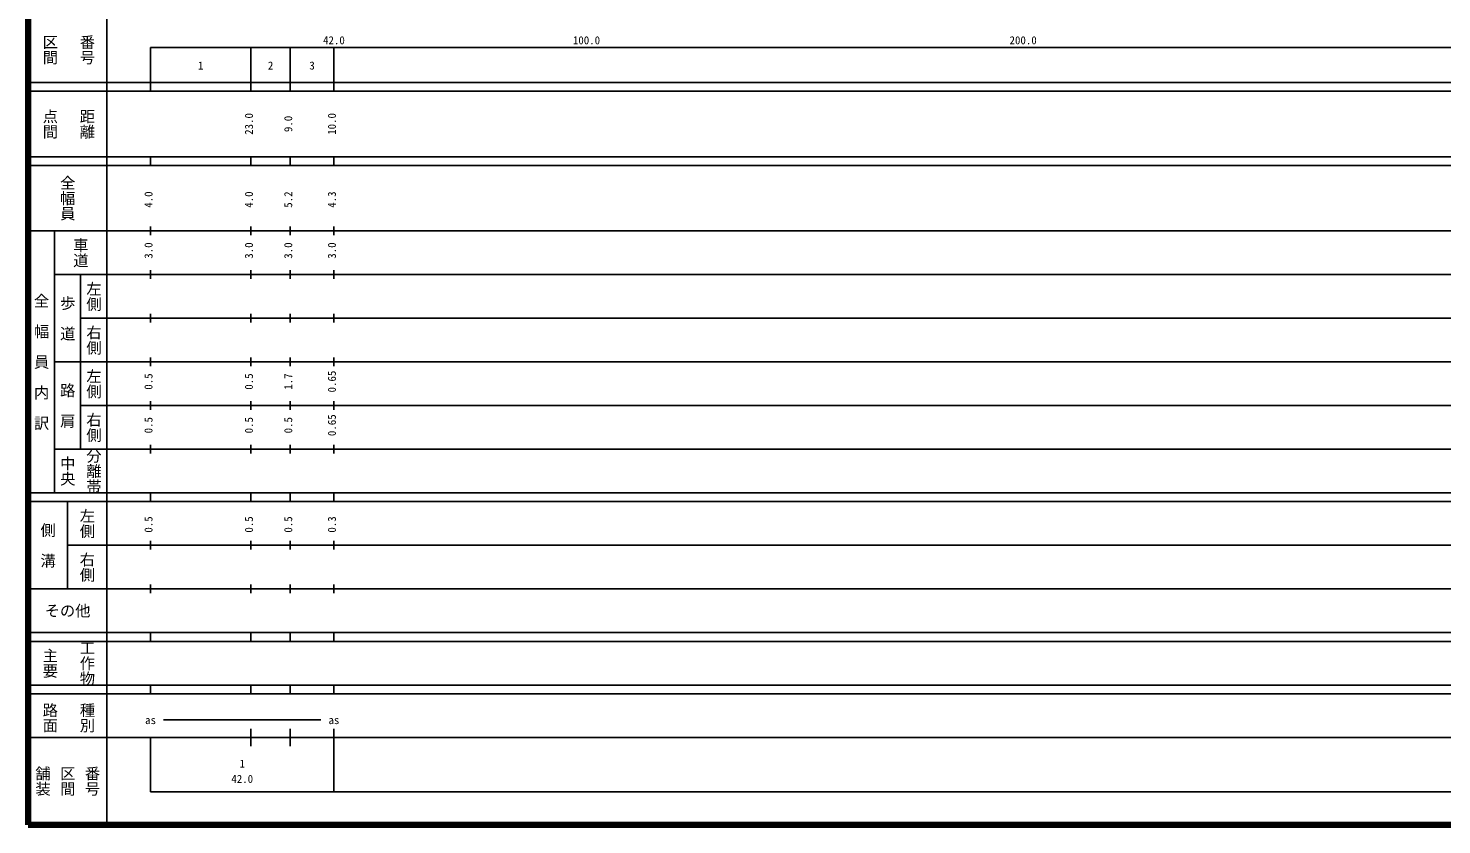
# Model space of a CAD drawing. Units: millimetres on the paper, enlarged 1000 times. Extents: x 40000 to 680000, y 20000 to 380000.
# Drawn here: x 40000 to 363711, y 20000 to 202409 of the extents above; entities that cross this region are included whole.
import ezdxf
from ezdxf.enums import TextEntityAlignment as Align

# ---------------------------------------------------------------- set-up
doc = ezdxf.new("R2010")
doc.units = ezdxf.units.MM
doc.header["$LTSCALE"] = 1000
doc.layers.add('M-TTL', color=2, linetype='Continuous', lineweight=140)
doc.layers.add('M-TTL-BAND', color=7, linetype='Continuous', lineweight=25)
doc.styles.add('@ＭＳ ゴシック', font='')
doc.styles.add('ＭＳ ゴシック', font='')
doc.styles.get('@ＭＳ ゴシック').set_extended_font_data('@MS Gothic')
doc.styles.get('ＭＳ ゴシック').set_extended_font_data('MS Gothic')

msp = doc.modelspace()

# ---------------------------------------------------------------- linework, layer by layer
at = {"layer": 'M-TTL'}
for p, q in [((40000, 380000), (40000, 20000)), ((40000, 20000), (680000, 20000))]:
    msp.add_line(p, q, dxfattribs=at)
at = {"layer": 'M-TTL-BAND'}
for p, q in [((58000, 370000), (58000, 20000)), ((68000, 198000), (579000, 198000)), ((68000, 198000), (68000, 188000)), ((91000, 188000), (91000, 198000)), ((100000, 188000), (100000, 198000)), ((110000, 188000), (110000, 198000)), ((40000, 190000), (579000, 190000)), ((40000, 188000), (579000, 188000)), ((40000, 173000), (579000, 173000)), ((68000, 171000), (68000, 173000)), ((91000, 171000), (91000, 173000)), ((100000, 171000), (100000, 173000)), ((110000, 171000), (110000, 173000)), ((40000, 171000), (579000, 171000)), ((40000, 156000), (579000, 156000)), ((46000, 96000), (46000, 156000)), ((68000, 155000), (68000, 157000)), ((91000, 155000), (91000, 157000)), ((100000, 155000), (100000, 157000)), ((110000, 155000), (110000, 157000)), ((46000, 146000), (579000, 146000)), ((52000, 146000), (52000, 106000)), ((68000, 145000), (68000, 147000)), ((91000, 145000), (91000, 147000)), ((100000, 145000), (100000, 147000)), ((110000, 145000), (110000, 147000)), ((52000, 136000), (579000, 136000)), ((68000, 135000), (68000, 137000)), ((91000, 135000), (91000, 137000)), ((100000, 135000), (100000, 137000)), ((110000, 135000), (110000, 137000)), ((68000, 125000), (68000, 127000)), ((91000, 125000), (91000, 127000)), ((100000, 125000), (100000, 127000)), ((110000, 125000), (110000, 127000)), ((46000, 126000), (579000, 126000)), ((68000, 115000), (68000, 117000)), ((91000, 115000), (91000, 117000)), ((100000, 115000), (100000, 117000)), ((110000, 115000), (110000, 117000)), ((52000, 116000), (579000, 116000)), ((68000, 105000), (68000, 107000)), ((91000, 105000), (91000, 107000)), ((100000, 105000), (100000, 107000)), ((110000, 105000), (110000, 107000)), ((46000, 106000), (579000, 106000)), ((40000, 96000), (579000, 96000)), ((40000, 94000), (579000, 94000)), ((49000, 94000), (49000, 74000)), ((68000, 94000), (68000, 96000)), ((91000, 94000), (91000, 96000)), ((100000, 94000), (100000, 96000)), ((110000, 94000), (110000, 96000)), ((68000, 83000), (68000, 85000)), ((91000, 83000), (91000, 85000)), ((100000, 83000), (100000, 85000)), ((110000, 83000), (110000, 85000)), ((49000, 84000), (579000, 84000)), ((68000, 73000), (68000, 75000)), ((91000, 73000), (91000, 75000)), ((100000, 73000), (100000, 75000)), ((110000, 73000), (110000, 75000)), ((40000, 74000), (579000, 74000)), ((40000, 64000), (579000, 64000)), ((40000, 62000), (579000, 62000)), ((68000, 62000), (68000, 64000)), ((91000, 62000), (91000, 64000)), ((100000, 62000), (100000, 64000)), ((110000, 62000), (110000, 64000)), ((40000, 52000), (579000, 52000)), ((68000, 50000), (68000, 52000)), ((91000, 50000), (91000, 52000)), ((100000, 50000), (100000, 52000)), ((110000, 50000), (110000, 52000)), ((40000, 50000), (579000, 50000)), ((71000, 44000), (107000, 44000)), ((40000, 40000), (579000, 40000)), ((68000, 40000), (68000, 27500)), ((91000, 38000), (91000, 42000)), ((100000, 38000), (100000, 42000)), ((110000, 27500), (110000, 42000)), ((68000, 27500), (579000, 27500))]:
    msp.add_line(p, q, dxfattribs=at)

# ---------------------------------------------------------------- texts
at = {"layer": 'M-TTL-BAND', "style": '@ＭＳ ゴシック'}
for s, p in [('番号', (53500, 197500)), ('区間', (45000, 197500)), ('点間', (45000, 180500)), ('距離', (53500, 180500)), ('全幅員', (49000, 163500)), ('車道', (52000, 151000)), ('左側', (55000, 141000)), ('全\u3000幅\u3000員\u3000内\u3000訳', (43000, 126000)), ('歩\u3000道', (49000, 136000)), ('右側', (55000, 131000)), ('左側', (55000, 121000)), ('路\u3000肩', (49000, 116000)), ('右側', (55000, 111000)), ('中央', (49000, 101000)), ('分離帯', (55000, 101000)), ('左側', (53500, 89000)), ('側\u3000溝', (44500, 84000)), ('右側', (53500, 79000)), ('工作物', (53500, 57000)), ('主要', (45000, 57000)), ('路面', (45000, 44500)), ('種別', (53500, 44500)), ('舗装', (43333, 30000)), ('区間', (49000, 30000)), ('番号', (54667, 30000))]:
    msp.add_text(s, height=2566, rotation=270, dxfattribs=at).set_placement(p, align=Align.MIDDLE_CENTER)
at = {"layer": 'M-TTL-BAND', "style": 'ＭＳ ゴシック'}
for s, p in [('42.0', (110000, 198195)), ('100.0', (167844, 198195)), ('200.0', (267844, 198195)), ('1', (79500, 192405)), ('2', (95500, 192405)), ('3', (105000, 192405)), ('as', (68000, 42500)), ('as', (110000, 42500)), ('1', (89000, 32523)), ('42.0', (89000, 29033))]:
    msp.add_text(s, height=1833, dxfattribs=at).set_placement(p, align=Align.BOTTOM_CENTER)
for s, p in [('23.0', (92000, 180500)), ('9.0', (101000, 180500)), ('10.0', (111000, 180500)), ('4.0', (69000, 163174)), ('4.0', (92000, 163174)), ('5.2', (101000, 163174)), ('4.3', (111000, 163174)), ('3.0', (69000, 151500)), ('3.0', (92000, 151500)), ('3.0', (101000, 151500)), ('3.0', (111000, 151500)), ('0.5', (69000, 121500)), ('0.5', (92000, 121500)), ('1.7', (101000, 121500)), ('0.65', (111000, 121500)), ('0.65', (111000, 111500)), ('0.5', (69000, 111500)), ('0.5', (92000, 111500)), ('0.5', (101000, 111500)), ('0.5', (69000, 88764)), ('0.5', (92000, 88764)), ('0.5', (101000, 88764)), ('0.3', (111000, 88764))]:
    msp.add_text(s, height=1833, rotation=90, dxfattribs=at).set_placement(p, align=Align.BOTTOM_CENTER)
msp.add_text('その他', height=2566, dxfattribs=at).set_placement((49000, 69000), align=Align.MIDDLE_CENTER)

doc.saveas('drawing.dxf')
